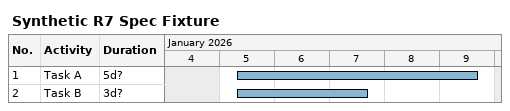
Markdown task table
Synthetic R7 Spec Fixture

| ID | Task | Duration | Start | Finish |
|---|---|---|---|---|
| 1 | Task A | 5d? | 2026-01-05 | 2026-01-09 |
| 2 | Task B | 3d? | 2026-01-05 | 2026-01-07 |
